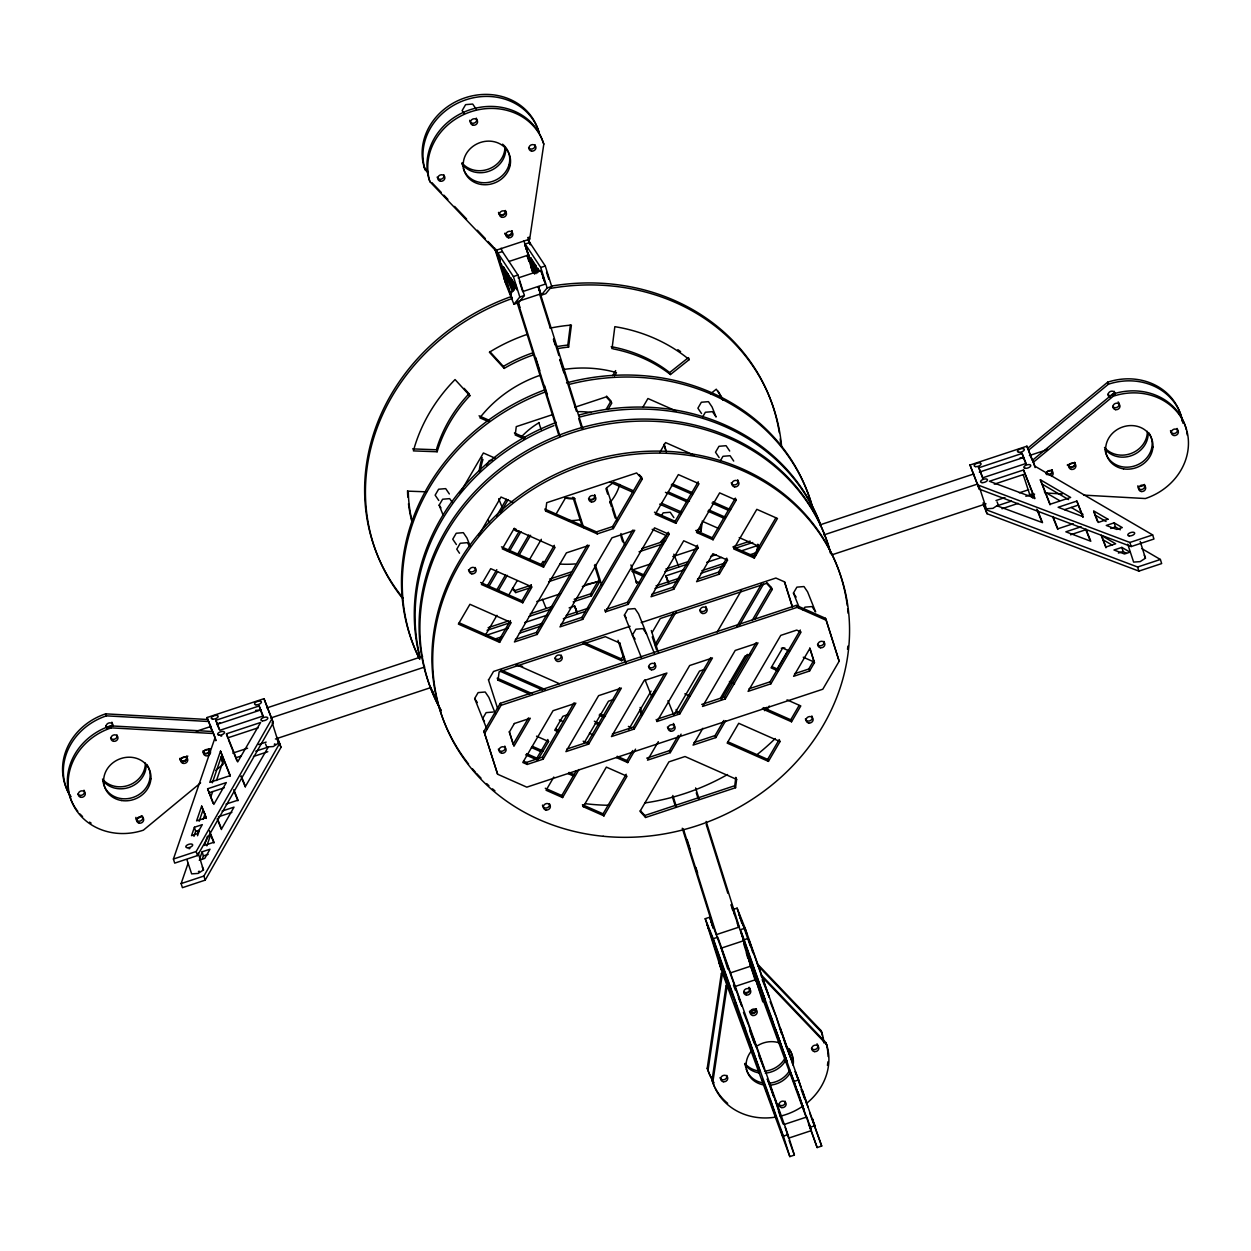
<?xml version="1.0" encoding="UTF-8"?>
<svg xmlns="http://www.w3.org/2000/svg" width="1251" height="1251" viewBox="0 0 1251 1251"><rect width="100%" height="100%" fill="white"/><g stroke="black" fill="none" stroke-linecap="round" stroke-linejoin="round"><path stroke-width="1.5" d="M529.814 694.258L498.054 680.184L499.118 671.85L605.343 636.665L619.949 643.123M545.655 511.049L546.718 502.714L636.634 472.956L642.248 479.086L613.365 528.579L597.259 533.896L545.655 511.049L544.842 509.048L596.461 531.894L612.552 526.577L641.45 477.084L639.198 474.629M558.071 348.544A143.974 128.618 -21.8 0 1 567.328 347.215L568.611 347.09L567.813 345.088L570.378 324.885M568.611 347.09L571.41 325.057L566.25 325.573A167.962 150.057 -21.8 0 0 550.065 328.153M612.02 348.685L614.835 326.667L619.824 327.543A167.962 150.057 -21.8 0 1 685.454 356.613L689.223 359.6L670.442 374.549L669.52 373.814A143.974 128.618 -21.8 0 0 613.256 348.904L611.223 346.683L612.458 346.902A143.974 128.618 -21.8 0 1 668.706 371.813L670.442 374.549M697.386 532.488L701.029 531.268L700.873 524.263M701.029 531.268L702.108 522.934M757.825 544.185L756.761 552.52L749.443 554.944M758.2 549.517L758.638 546.187L739.2 537.586M735.557 787.723L734.759 785.722L735.823 777.387L736.62 779.389L735.557 787.723L645.625 817.482L640.012 811.352L668.91 761.859L685.016 756.527L736.62 779.389M529.673 239.144L543.81 144.1L543.012 142.098A59.985 53.59 -21.8 0 0 470.016 109.775A59.985 53.59 -21.8 0 0 429.171 179.769L429.969 181.77L495.521 250.45L529.673 239.144L528.876 237.143M708.019 1070.277L707.222 1068.276L721.358 973.231L722.155 975.233L708.019 1070.277A59.985 53.59 -21.8 0 0 712.241 1079.894M714.602 1086.806A59.985 53.59 -21.8 0 1 712.022 1080.285L726.159 985.241L726.956 987.242L712.82 1082.287A59.985 53.59 -21.8 0 0 776.324 1116.987M437.146 451.767L437.49 450.61A143.974 128.618 -21.8 0 1 468.969 396.661L469.86 395.754L455.051 379.553L451.502 383.275A167.962 150.057 -21.8 0 0 414.753 446.216L413.409 450.892L437.146 451.767L436.693 448.609A143.974 128.618 -21.8 0 1 468.171 394.659L469.047 393.752L464.121 388.342M173.42 859.03L215.078 737.558L207.072 717.527L263.992 698.683L273.281 722.797L197.47 855.59L174.702 863.127L173.42 859.03L196.188 851.493L271.999 718.715M194.405 827.255L191.528 835.652L197.032 833.838L202.287 824.644L194.405 827.255L195.688 831.352L193.968 836.387M201.661 806.129L196.595 820.859L206.274 817.669L201.661 806.129L206.243 818.451M220.504 751.132L209.793 782.375L230.293 775.589L220.504 751.132L230.184 776.183M199.144 821.266L202.943 810.21M212.342 782.798L221.787 755.229M277.706 738.262L280.99 747.363L205.18 880.141L182.411 887.678L181.129 883.581L188.072 863.346M197.549 835.731L199.441 830.211M203.225 819.17L205.117 813.65M210.794 797.075L212.686 791.555M216.47 780.515L222.787 762.109L220.786 757.105L223.194 764.22L215.657 770.444M199.816 858.53L202.115 851.806L209.996 849.21L204.757 858.389L199.237 860.219M207.478 836.2L204.304 845.426L213.984 842.22L209.37 830.68M202.255 859.265L203.397 855.903L202.115 851.806M206.868 845.832L210.653 834.777L213.952 843.018M181.129 883.581L203.897 876.044L279.708 743.266M603.905 815.84L583.263 806.707L606.36 767.113L627.017 776.245L603.905 815.84L603.091 813.838L626.204 774.244M443.151 515.177L439.148 505.169L442.619 499.227L449.703 498.633L452.44 502.636M460.04 493.003L483.386 452.987L495.427 458.319M486.702 465.044L489.297 460.587L492.847 460.29M478.633 535.381L501.01 497.022L513.051 502.355M496.631 515.944L506.358 499.274M500.353 512.941L508.141 499.602M487.061 586.328L496.803 569.658M507.499 551.316L519.181 531.3M488.844 586.656L497.601 571.66M509.266 551.644L520.948 531.644M612.724 375.613L615.648 370.593M614.507 375.941L616.462 372.595L614.053 371.938A119.971 107.179 -21.8 0 0 564.561 369.342M496.741 590.003L505.498 574.991M517.163 554.991L528.845 534.99M498.508 590.331L507.265 575.335M518.946 555.319L530.627 535.319M606.203 409.249L611.02 401.008L606.532 396.098M607.955 409.609L611.817 403.01L606.203 396.88L575.007 407.2M485.388 635.148L496.96 615.32M508.531 595.507L517.21 580.636M529.752 559.15L541.339 539.306M555.819 514.489L565.468 497.961L574.459 498.289M541.026 564.795L542.981 561.449L544.638 561.855M499.649 642.373L458.366 624.093L469.923 604.296L511.206 622.576L499.649 642.373L498.852 640.371L510.408 620.574M522.762 602.779L481.463 584.498L490.72 568.658L532.003 586.938L522.762 602.779L521.964 600.777L531.206 584.936M543.56 567.141L502.276 548.861L513.833 529.048L555.116 547.328L543.56 567.141L542.762 565.139L554.318 545.327M643.123 406.763L647.94 398.522L676.244 411.047M486.889 729.161L474.645 698.543L478.117 692.601L485.216 692.006L488.844 697.354L495.521 714.04M488.625 679.856L493.535 671.459L630.097 626.282M515.381 639.386L536.398 632.427L587.407 545.014M537.195 634.429L589.19 545.342L566.422 552.864L514.427 641.966L537.195 634.429L536.398 632.427M483.949 731.303L500.291 703.312L796.293 605.375L825.504 618.307L826.301 620.308L839.155 661.232L822.814 689.223L526.812 787.16L497.617 774.228L483.949 731.303L497.617 774.228M484.747 733.305L501.088 705.314L797.09 607.376L826.301 620.308M659.777 452.471L665.548 442.573L693.867 455.098M574.193 599.245L590.675 593.803L598.854 579.807L599.651 581.809L591.488 595.804L573.161 601.856M560.917 624.312L581.934 617.353L632.943 529.971M582.731 619.354L634.726 530.283L611.958 537.821L559.963 626.892L582.731 619.354L581.934 617.353M702.765 416.708L705.361 412.251L712.46 411.657L716.088 417.005L712.085 406.997L708.457 401.649L701.358 402.243L697.902 408.186L701.53 413.534M528.532 717.886L513.145 744.236L509.204 731.71M605.5 611.833L654.523 527.844L669.113 534.302L628.268 604.296L605.5 611.833L604.702 609.831M661.404 515.819L663.139 512.847L670.223 512.253L673.867 517.601M606.454 609.253L627.47 602.294L668.315 532.3L669.113 534.302M536.21 759.31L547.766 739.513L548.563 741.515L537.961 759.67M675.9 523.325L655.258 514.192L678.37 474.598L699.012 483.73L675.9 523.325L675.102 521.323L698.214 481.729M641.591 658.104L624.39 615.117L627.861 609.174L634.961 608.58L638.589 613.928L654.367 653.382M523.497 761.14L526.405 762.438L542.355 757.168L574.068 702.827M543.153 759.169L575.835 703.171L553.051 710.709L522.824 762.5L527.218 764.439L543.153 759.169L542.355 757.168M720.388 460.759L722.984 456.302L730.084 455.708L733.712 461.056M553.802 777.059L546.093 790.257L562.606 797.559L578.978 769.521M651.99 594.178L673.007 587.219L697.526 545.233M583.951 743.203L608.455 701.217L613.709 699.465M673.82 589.221L698.324 547.234L683.718 540.776L651.036 596.758L673.82 589.221L673.007 587.219M566.875 749.052L587.892 742.093L619.605 687.753M652.099 632.537L660.278 618.526L766.566 583.357L772.18 589.487L754.806 619.245M588.689 744.095L621.372 688.113L598.604 695.65L565.921 751.632L588.689 744.095L587.892 742.093M562.606 797.559L561.808 795.558L576.258 770.819M713.054 539.775L712.257 537.774L735.369 498.179L736.167 500.181L713.054 539.775L696.541 532.473L719.653 492.878L736.167 500.181M655.039 644.703L673.491 613.084M655.852 646.704L676.228 611.77M697.526 579.119L718.559 572.16L726.722 558.165L727.519 560.167L719.356 574.162L696.588 581.699L712.914 553.693L727.519 560.167M628.69 729.458L651.067 691.115M612.411 733.993L633.428 727.034L664.187 674.336M655.164 690.583L651.693 696.526L645.016 679.84M634.226 729.036L666.908 673.038L644.14 680.575L611.458 736.573L634.226 729.036L633.428 727.034M635.571 749.146L627.736 762.594L626.923 760.592L632.818 750.506M656.994 721.499L689.676 665.516L712.445 657.979L679.762 713.961L656.994 721.499L656.196 719.497M754.353 558.071L733.712 548.923L756.824 509.329L777.465 518.461L754.353 558.071L753.555 556.054L775.698 518.117M717.151 632.021L741.483 590.331M658.323 741.671L647.533 760.155L670.301 752.633L681.091 734.134M674.023 714.774L699.528 671.083L704.782 669.348M657.948 718.918L678.965 711.96L710.693 657.619M736.651 626.735L761.734 583.732M739.372 625.422L763.501 584.076M646.736 758.153L669.504 750.631L678.339 735.494M752.07 620.559L771.367 587.485L766.879 582.575M702.89 728.285L693.07 745.096L715.838 737.574L725.658 720.764M720.545 698.027L745.08 656.009L750.334 654.273M721.155 699.403L747.426 654.382M701.733 704.438L724.501 696.901L756.23 642.561M725.314 698.902L757.981 642.905L735.213 650.442L702.546 706.44L725.314 698.902L724.501 696.901M799.436 608.095L793.431 593.083L796.887 587.141L803.986 586.547L807.614 591.895L815.621 611.911L811.993 606.563L804.893 607.157L803.173 610.128M694.024 742.515L715.04 735.572L723.876 720.435M776.292 670.333L787.974 650.317M749.036 688.785L770.069 681.826L800.296 630.035M770.866 683.828L801.093 632.036L796.715 630.097L780.765 635.383L748.082 691.365L770.866 683.828L770.069 681.826M764.549 710.677L766.503 707.347M767.301 709.348L769.256 706.017M794.588 673.71L808.756 669.019L813.666 660.622L809.725 648.096M809.553 671.021L814.464 662.623L809.96 648.299L793.619 676.306L809.553 671.021L808.756 669.019M768.442 761.374L767.645 759.373L779.201 739.576L779.999 741.577L768.442 761.374L727.159 743.094L738.715 723.297L779.999 741.577M787.035 699.856L800.796 705.939L791.555 721.78L790.757 719.778L799.076 705.533M494.442 247.667L505.92 284.212L513.926 304.228L519.822 297.003L524.388 295.502L517.961 275.032L502.417 251.56L497.867 253.062L496.522 249.731M524.388 295.502L518.477 302.726L513.926 304.228M538.587 288.512L541.245 295.189L547.156 287.965L551.707 286.463L545.28 265.994L529.736 242.522L527.734 237.518M551.707 286.463L545.796 293.672L541.245 295.189M141.566 815.683L138.564 818.17A59.985 53.59 -21.8 0 1 136.687 818.748M200.598 782.891L143.365 830.179A59.985 53.59 -21.8 0 1 70.369 797.857A59.985 53.59 -21.8 0 1 111.23 727.863L110.432 725.861L212.748 731.522M1182.242 421.352A59.985 53.59 -21.8 0 0 1107.635 382.196L1027.806 448.155L1030.308 455.583M1028.603 450.157L1108.433 384.198A59.985 53.59 -21.8 0 1 1183.039 423.354M1186.355 429.922A59.985 53.59 -21.8 0 0 1112.436 394.221L1032.607 460.165L1035.109 467.593M1033.42 462.166L1113.234 396.223A59.985 53.59 -21.8 0 1 1186.229 428.53A59.985 53.59 -21.8 0 1 1145.369 498.539L1083.601 495.115M583.795 642.295L620.903 658.698L623.733 656.431M582.841 643.514L621.7 660.7L624.546 658.433M669.645 372.548L688.425 357.598L689.223 359.6M710.521 393.799L716.291 389.202L718.872 393.142A167.962 150.057 -21.8 0 1 723.015 400.226M606.735 487.781L613.834 482.12L633.256 490.705M219.191 729.38L217.189 724.376L219.848 722.64M272.171 722.609L278.598 743.063L273.281 746.534L266.76 746.988L265.556 743.985M198.221 853.213L203.475 869.945L198.158 873.417L191.653 873.87L186.946 859.703M1140.193 541.433L1145.447 558.181L1140.146 561.636L1133.625 562.09L1127.745 544.216M489.798 351.562L503.371 366.402L504.481 365.745A143.974 128.618 -21.8 0 1 533.02 352.766M527.14 334.392A167.962 150.057 -21.8 0 0 493.864 349.529L489.376 352.219L504.184 368.404L505.295 367.747A143.974 128.618 -21.8 0 1 533.817 354.768M539.025 422.729L537.555 423.604A71.979 64.317 -21.8 0 0 521.417 436.865M529.736 242.522L525.185 244.023L540.729 267.495L547.156 287.965M509.313 261.35L528.579 254.985L523.841 240.692M497.867 253.062L513.395 276.549L517.961 275.032M540.729 267.495L545.28 265.994M518.149 277.957L540.917 270.419L545.452 284.055L522.683 291.592L519.337 280.959M518.023 301.397L540.792 293.86L538.587 286.635M552.989 414.488L516.272 426.638L515.209 434.973L524.122 438.913M512.707 588.111L514.943 590.566L531.378 585.14M549.627 579.104L571.535 571.848M641.888 548.579L665.595 540.729M696.588 530.471L700.232 529.267M512.378 588.893L515.756 592.567L530.346 587.735M548.595 581.699L570.503 574.459M639.042 551.785L662.749 543.95M536.726 601.606L560.448 593.756M582.356 586.516L596.946 581.684M632.646 569.877L650.88 563.841M672.757 556.601L698.293 548.157M970.01 465.028L1026.93 446.185L1034.937 466.201L1152.656 534.928L1153.954 539.009L1131.185 546.546L979.298 489.141L970.01 465.028L979.298 489.141M665.845 569.033L687.831 561.746M733.633 546.578L750.131 541.12M664.813 571.644L686.799 564.357M710.615 556.476L716.119 554.646M734.431 548.579L752.758 542.512M215.891 720.279L259.16 705.955L263.163 715.963L219.91 730.287L215.891 720.279L217.189 724.376M978.845 467.765L1022.098 453.441L1026.101 463.449L982.848 477.773L978.845 467.765L982.786 478.539M196.376 731.256L211.2 726.346M216.767 724.501L261.271 709.77M266.838 707.925L422.619 656.368M485.669 635.492L507.922 628.127M524.607 622.607L546.875 615.242M569.127 607.877L574.678 606.031L577.352 612.709M668.175 582.919L665.907 575.867L684.453 569.721M706.706 562.356L721.546 557.446M740.092 551.316L758.638 545.17M819.843 524.92L973.763 473.973M979.314 472.127L1023.834 457.397M1029.385 455.552L1047.931 449.406M655.977 585.906L679.809 578.009M701.795 570.737L725.611 562.841M654.945 588.517L676.947 581.23M700.763 573.333L724.579 565.452M752.07 556.351L755.729 555.131M270.841 717.949L424.761 666.986M823.846 534.928L977.766 483.981M226.462 733.79L260.615 722.484L237.706 761.906L226.462 733.79L227.745 737.871L258.3 727.769M1023.553 469.969L989.4 481.275L1034.796 498.101L1023.553 469.969L1034.686 498.68M994.279 484.184L1024.835 474.066M180.425 758.559L187.838 756.104M202.678 751.194L210.09 748.739M1046.821 471.815L1052.388 469.969M1067.228 465.059L1074.64 462.604M232.764 753.133L247.604 748.223M258.722 744.548L266.15 742.093M275.423 739.013L431.188 687.456M832.118 554.772L986.038 503.825M995.968 500.541L1004.975 497.554M1019.393 492.785L1028.697 489.704M641.169 622.623L775.886 578.04L784.643 581.918L792.524 607.001M235.97 757.746L241.365 755.964M255.736 751.194L268.324 747.035L245.415 786.472L241.208 775.917M1011.496 501.072L997.11 505.826L1042.521 522.652L1037.595 510.345M1025.867 496.303L1031.262 494.52L1032.669 498.039M253.437 756.48L267.808 751.726M1001.988 508.735L1018.173 503.371M207.603 788.771L226.306 782.579L213.843 804.377L207.603 788.771L213.061 803.267M1076.845 501.072L1058.143 507.265L1083.085 516.694L1076.845 501.072L1082.975 517.32M208.886 792.868L224.179 787.802M1064.523 509.673L1078.127 505.169M226.04 804.112L238.003 800.155L233.812 789.662M1073.233 523.716L1057.861 528.798L1052.967 516.569M222.115 811.07L234.015 807.13L221.568 828.944L217.393 818.529M1081.145 526.749L1065.852 531.816L1090.794 541.245L1085.946 529.095M218.299 816.856L231.904 812.352M1070.543 534.787L1085.837 529.72L1089.996 540.135M1114.141 522.84L1106.259 525.451L1116.768 529.423L1122.288 527.594L1114.141 522.84L1115.423 526.937L1120.317 529.798M195.688 831.352L198.846 830.304M1110.7 528.501L1115.423 526.937M568.173 714.54L562.919 716.276L554.74 730.271L557.993 731.71M978.016 485.044L1129.888 542.465L1152.656 534.928M1121.85 547.406L1113.984 550.002L1124.477 553.974L1129.997 552.16L1121.85 547.406L1123.132 551.503L1126.4 553.395M203.397 855.903L208.135 854.339M1118.41 553.067L1123.132 551.503M983.051 502.918L985.725 509.595L1137.612 567.016L1160.381 559.478L1161.663 563.575L1138.895 571.113L987.008 513.692L983.677 505.341M640.34 810.585L644.828 815.48L734.759 785.722M705.22 918.687L713.226 938.719L717.793 937.202L787.958 1134.626L794.385 1155.08L789.834 1156.596L721.295 969.853L705.22 918.687L709.786 917.186L721.186 948.164L743.954 940.627L733.884 912.995M732.554 909.649L737.105 908.148L745.111 928.164L821.704 1146.041L817.153 1147.558L808.506 1123.726M716.651 934.528L739.419 926.991M745.111 928.164L740.561 929.665L817.153 1147.558M743.766 939.908L764.658 998.72L753.415 970.604L743.766 939.908L748.317 938.391M730.6 972.825L751.616 965.866L752.821 968.868L756.167 979.502L735.15 986.46M749.458 1011.387L756.464 1009.057M750.584 1011.574L755.698 1009.885M794.072 1081.427L796.809 1090.106L789.459 1069.886L794.072 1081.427L798.623 1079.91L800.812 1086.869M784.049 1124.508L806.817 1116.971L811.367 1130.607L788.599 1138.144L785.253 1127.511M713.226 938.719L783.407 1136.127L787.958 1134.626M810.726 1127.088L815.277 1125.587M488.093 627.705L508.25 621.043M530.236 613.788L552.207 606.516M487.061 630.316L509.048 623.045M529.204 616.383L551.175 609.128M494.739 639.12L502.058 636.696M520.385 630.645L542.355 623.373M566.171 615.508L588.158 608.236M497.366 640.512L501.025 639.308M519.353 633.241L541.323 625.985M563.31 618.713L585.296 611.442M567.813 345.088L566.531 345.213A143.974 128.618 -21.8 0 0 557.274 346.543M781.312 648.253L784.862 647.955M493.222 712.038L486.123 712.632L482.651 718.574L484.465 721.233M1020.128 457.772L1023.381 457.538L1026.055 464.215M1034.593 494.129L1029.698 494.473L1023.24 474.723M255.564 710.396L260.443 710.052L263.117 716.729M569.784 520.666L569.846 520.666A47.913 42.8 -21.8 0 1 568.314 520.619M412.611 448.89L436.349 449.766M426.544 491.831L408.279 491.158L408.436 495.896A167.962 150.057 -21.8 0 0 411.876 520.322M1044.992 492.972L1062.365 493.942M68.993 793.462A59.985 53.59 -21.8 0 1 105.631 713.852L207.947 719.513M105.631 713.852L106.429 715.853L208.745 721.514L211.012 728.739M111.23 727.863L213.546 733.524L215.813 740.748M672.225 483.824L691.694 492.441M712.929 501.839L730.615 509.673M671.255 485.044L692.491 494.442M711.96 503.058L727.879 510.111M668.19 491.909L689.41 501.307M708.879 509.939L724.814 516.991M665.438 492.347L686.674 501.745M707.91 511.159L723.844 518.195M479.055 415.817L489.516 420.445M514.411 432.971L525.092 437.709M488.578 421.665L479.868 417.818L481.432 415.832A119.971 107.179 -21.8 0 1 540.495 375.159M661.498 503.199L680.904 511.784M702.092 521.167L717.996 528.203M610.269 482.245L633.225 492.409M659.715 504.153L680.904 513.535M654.461 512.191L675.102 521.323M695.744 530.471L712.257 537.774M732.898 546.922L753.555 556.054M652.193 529.345L666.126 535.522M631.083 569.252L644.062 574.991M631.88 571.254L643.233 576.273M639.136 582.7L635.883 581.262L636.696 583.263L630.926 564.905M789.506 651.114L782.626 648.065L771.069 667.862L777.95 670.911M803.267 657.213L813.588 661.779M501.463 546.859L542.762 565.139M771.976 666.627L778.857 669.676M729.411 681.498L734.572 683.781M480.665 582.497L521.964 600.777M763.219 707.597L790.757 719.778M762.312 708.832L791.555 721.78M684.829 693.852L690.177 696.213M459.273 622.842L498.852 640.371M728.066 741.859L767.645 759.373M516.944 664.922L559.416 683.718M501.276 670.083L545.389 689.629M600.12 713.868L605.421 716.213M628.377 726.393L631.911 727.957M500.306 671.302L542.653 690.067M599.151 715.087L604.452 717.433M532.551 693.82L497.257 678.183L498.054 680.184M594.319 721.186L599.62 723.531M595.132 723.187L598.65 724.751M559.338 719.935L562.872 721.499M589.424 733.258L592.958 734.822M555.569 728.989L558.806 730.428M583.154 741.202L588.017 743.36M617.196 756.276L626.923 760.592M616.368 757.559L627.736 762.594M536.523 736.182L548.563 741.515M532.394 746.3L543.012 751.007M531.425 747.519L540.276 751.444M526.577 753.618L537.195 758.309M569.049 772.414L574.35 774.76M525.608 754.838L537.993 760.311M568.079 773.634L573.38 775.98M545.295 788.255L561.808 795.558M603.091 813.838L582.45 804.706L583.263 806.707M1040.363 479.79L1070.637 497.46L1050.152 504.247L1040.363 479.79L1050.042 504.841M1041.661 483.871L1068.557 499.587M1094.078 512.253L1094.938 514.99L1106.056 521.464M1044.335 491.737L1059.472 500.572M1071.231 507.453L1083.006 514.317M1141.882 548.673L1160.381 559.478M1101.365 535.444L1115.657 543.794L1105.978 546.984L1101.365 535.444L1105.947 547.782M1102.647 539.541L1112.186 545.092M427.842 172.575L425.168 169.761A59.985 53.59 -21.8 0 1 466.013 99.767A59.985 53.59 -21.8 0 1 539.009 132.09L538.211 130.073A59.985 53.59 -21.8 0 0 465.216 97.766A59.985 53.59 -21.8 0 0 424.355 167.759L428.374 171.966M431.845 182.583L441.212 192.388M443.886 195.187L447.889 199.394M454.582 206.399L466.623 219.019M477.335 230.231L485.357 238.628M488.031 241.427L493.379 247.041M756.839 963.333L821.063 1030.589L821.86 1032.591A59.985 53.59 -21.8 0 1 823.909 1042.943M757.653 965.334L821.86 1032.591M761.656 975.342L825.863 1042.599L826.661 1044.601A59.985 53.59 -21.8 0 1 806.379 1103.507M761.108 975.936L826.661 1044.601M529.72 243.241L530.33 244.743M738.7 912.87L740.827 919.125M729.708 451.032L726.08 445.7L718.981 446.294L715.509 452.221L719.137 457.569M476.334 109.4L472.69 104.052L465.607 104.646L462.135 110.588L463.949 113.262M793.431 593.083L796.152 597.087M646.595 633.944L642.967 628.612L635.868 629.206L632.396 635.148L635.117 639.152M624.39 615.117L626.204 617.791M449.344 493.957L445.7 488.625L438.616 489.219L435.145 495.161L438.773 500.494M470.048 546.687L467.327 542.668L460.227 543.278L456.771 549.205L459.492 553.223M439.148 505.169L440.962 507.843M456.396 544.545L452.753 539.197L456.224 533.254L463.323 532.66L466.951 538.008L470.298 546.359M474.645 698.543L477.366 702.562M539.541 271.092L537.649 268.23L538.962 271.53M667.377 727.097L669.066 728.926L671.756 729.036A3.597 3.221 -21.8 0 0 674.211 724.829M527.281 251.232L525.217 244.805L525.701 246.666M1107.635 382.196L1108.433 384.198M1112.436 394.221L1113.234 396.223M1144.258 555.178L1145.447 558.181M1094.938 514.99L1097.58 521.573M1030.214 455.27L1032.216 460.29M1052.857 517.163L1057.752 529.392M1036.766 509.173L1041.692 521.479M997.078 501.87L998.267 504.872L992.95 508.344L986.445 508.797L979.392 487.186M839.155 661.232L825.504 618.307M796.293 605.375L797.09 607.376M813.666 660.622L814.464 662.623M771.367 587.485L772.18 589.487M718.559 572.16L719.356 574.162M673.82 554.177L678.824 566.687M641.45 477.084L642.248 479.086M665.907 575.867L668.581 582.544M666.439 577.383L668.597 582.794M528.329 240.317L529.658 243.648M538.211 271.827L535.428 264.884L537.539 271.608M536.21 271.576L530.612 257.612L534.615 263.648L537.508 272.859M527.375 251.983L536.132 273.594M540.792 293.86L538.462 287.449M715.04 735.572L715.838 737.574M612.552 526.577L613.365 528.579M501.072 248.23L502.464 251.889M495.787 249.199L510.001 293.078L495.521 249.747M678.965 711.96L679.762 713.961M668.003 700.638L673.663 714.774M627.47 602.294L628.268 604.296M596.461 531.894L597.259 533.896M762.187 979.642L769.209 997.219L748.974 940.236M770.1 1001.644L775.698 1015.609M669.504 750.631L670.301 752.633M742.75 937.625L743.954 940.627M786.05 1046.289L791.602 1060.176L780.092 1027.759L785.362 1044.554M795.323 1071.669L798.623 1079.91M748.692 959.673L754.963 976.499M749.943 964.146L806.52 1118.238M810.163 1127.604L811.367 1130.607M424.355 167.759L425.168 169.761M620.903 658.698L621.7 660.7M503.371 366.402L504.184 368.404M590.675 593.803L591.488 595.804M733.461 985.163L735.557 990.448M738.371 997.469L741.89 1006.257L720.998 947.445L727.801 969.103M743.485 1012.434L748.364 1024.663M758.731 1055.328L764.283 1069.214L752.758 1036.798L755.932 1046.884M767.348 1079.066L770.647 1087.307M575.21 607.564L577.368 612.959M644.828 815.48L645.625 817.482M469.047 393.752L469.86 395.754M542.402 599.151L545.983 608.095M498.696 498.696L502.276 507.64M712.022 1080.285L712.82 1082.287M514.943 590.566L515.756 592.567M603.248 813.619L604.045 815.621M526.405 762.438L527.218 764.439M500.291 703.312L501.088 705.314M273.281 722.797L263.992 698.683M276.987 737.355L280.99 747.363M277.394 740.06L278.598 743.063M228.448 739.638L236.892 760.733M241.083 776.496L245.305 787.051M210.356 726.628L212.357 731.632M222.303 758.309L223.507 761.312M234.39 792.008L237.893 800.749M217.299 819.155L221.458 829.569M202.287 866.943L203.475 869.945M546.953 273.156L546.593 272.327L546.906 273.484M548.517 278.316L548.876 279.145L548.563 277.972M543.95 279.817L544.31 280.646L544.013 279.489M814.604 1125.353L813.901 1123.398M746.706 954.091L746.487 953.841M795.229 1071.747L800.749 1086.916M805.144 1099.019L808.13 1107.26M801.093 1089.246L804.409 1098.409M809.741 1113.062L821.704 1146.041M749.662 1030.527L754.212 1043.037M767.301 1079.097L773.415 1095.954M777.215 1106.416L780.812 1116.299L774.995 1099.348L776.668 1104.649M778.419 1111.123L783.079 1123.945M789.068 1140.427L794.385 1155.08M527.078 250.732L525.983 247.51M747.019 934.872L746.206 932.542M740.608 918.86L740.092 917.39M742.453 936.389L741.64 934.044M809.866 1126.369L809.053 1124.024M753.118 970.119L753.931 972.449M713.289 927.898L712.476 925.568M807.176 1103.961L802.313 1090.309L804.534 1097.377M547.203 273.828L548.329 277.237M813.385 1121.177L812.556 1118.941L813.322 1121.631M745.987 931.197L745.143 928.946L745.909 931.651M754.15 973.794L755.025 976.093L754.494 974.185M712.257 924.223L711.366 921.924L711.913 923.832M547.985 276.846L547.406 275.079M542.918 276.127L543.778 278.738M543.434 278.347L542.574 275.736M538.477 287.277L539.65 290.451L538.555 286.807M747.457 956.906L747.738 957.781M542.543 275.939L544.248 281.053M525.107 245.165L526.812 250.278M531.05 267.214L532.754 272.327M746.425 952.855L748.129 957.969M711.444 921.518L713.711 928.336M711.303 922.331L713.007 927.444M813.682 1122.053L814.651 1125.118M746.268 932.073L747.238 935.138M739.794 916.514L738.731 913.058M741.718 933.574L742.687 936.639M753.853 972.918L753.071 970.448M747.519 956.436L747.817 957.328M712.554 925.099L713.336 927.57M809.428 1124.446L810.101 1126.635M1129.888 542.465L1131.185 546.546M1137.612 567.016L1138.895 571.113M1026.93 446.185L1027.79 448.906M1022.098 453.441L1023.381 457.538M1031.262 494.52L1032.122 497.257M985.725 509.595L987.008 513.692M784.408 581.715L792.274 606.782M776.386 1017.36L781.594 1033.936M748.896 940.205L752.867 952.84M606.5 487.609L617.103 520.838M620.903 533.52L624.593 544.701M651.302 630.535L658.464 652.725M676.15 709.473L677.526 713.305M750.272 945.959L741.03 919.282L742.781 924.849M605.953 488.625L607.689 494.129M612.302 508.813L615.179 518.008M620.934 536.366L622.67 541.871M609.769 501.307L611.489 506.811M652.271 636.868L656.54 649.894M737.105 908.148L741.687 922.753M528.391 254.25L534.63 274.125M524.935 244.602L533.833 272.937M538.368 287.386L582.778 428.765M695.603 787.927L699.121 799.092M706.127 821.422L739.435 927.46M741.186 933.043L762.797 1001.863M527.359 255.048L532.738 272.171M539.619 294.126L550.143 327.606M553.646 338.771L558.9 355.503M560.073 359.225L576.43 411.313M578.775 418.757L581.699 428.061M696.275 792.806L698.027 798.388M706.205 824.425L727.832 893.261M731.335 904.426L734.259 913.73M737.183 923.035L738.34 926.741M743.61 943.489L755.291 980.69M527.093 255.642L528.86 261.224M553.395 339.349L555.147 344.932M559.822 359.819L563.904 372.845M731.084 905.005L732.836 910.587M771.304 1088.949L774.025 1097.643M513.395 276.549L519.822 297.003M749.068 1026.399L754.275 1042.974M783.407 1136.127L789.834 1156.596M518.195 301.788L519.947 307.355M535.725 357.583L539.807 370.609M544.482 385.496L547.406 394.8M687.112 839.53L690.036 848.835M695.884 867.443L697.636 873.026M517.945 302.367L560.01 436.302M672.835 795.464L676.353 806.629M683.359 828.96L716.667 934.997M672.35 796.621L675.259 805.925M682.28 828.24L713.242 926.85M516.851 301.663L558.931 435.598M709.786 917.186L713.226 928.148M574.24 498.133L583.685 527.687M595.226 564.436L601.575 584.639M619.714 642.951L626.063 663.171M640.121 707.425L642.42 714.774M572.895 497.147L582.34 526.702M594.46 565.28L599.651 581.809M618.025 640.293L624.937 662.342M639.699 709.942L641.654 715.619M538.79 422.51L541.261 429.844M574.678 606.031L576.946 613.084M488.39 679.653L497.632 708.504M259.16 705.955L260.443 710.052M215.078 737.558L215.938 740.279M207.072 717.527L207.916 720.263M196.188 851.493L197.47 855.59M203.897 876.044L205.18 880.141M530.033 244.414L529.752 243.429M751.616 965.866L752.336 968.415M541.261 271.702L541.98 274.235M710.24 918.515L710.943 921.049M407.529 490.736L407.623 493.895A167.962 150.057 -21.8 0 0 407.842 497.194M978.329 467.358A3.597 1.611 -17.4 0 1 979.22 467.108M1020.722 453.378A3.597 1.611 -17.4 0 1 1021.582 453.034M189.073 848.788A3.597 1.611 -17.4 0 1 189.933 848.444M199.19 871.149A3.597 1.611 -17.4 0 1 198.424 871.572M274.923 743.782A3.597 1.611 -17.4 0 1 274.297 744.267M220.927 736.229A3.597 1.611 -17.4 0 1 221.787 735.885M561.308 655.117A3.597 3.221 -21.8 0 1 554.85 658.12M705.845 606.391A3.597 3.221 -21.8 0 1 704.61 610.957A3.597 3.221 -21.8 0 1 699.747 610.175M516.084 529.22A3.597 3.221 -21.8 0 1 514.474 528.501M654.554 662.686A3.597 3.221 -21.8 0 1 653.319 667.252A3.597 3.221 -21.8 0 1 648.456 666.47M673.273 723.453A3.597 3.221 -21.8 0 1 673.851 724.079M823.956 641.403A3.597 3.221 -21.8 0 1 823.08 644.625L821.5 645.61A3.597 3.221 -21.8 0 1 817.497 644.421M504.81 746.112A3.597 3.221 -21.8 0 1 504.309 750.1L502.73 751.069A3.597 3.221 -21.8 0 1 498.351 749.13M737.668 479.774A3.597 3.221 -21.8 0 1 736.026 484.559A3.597 3.221 -21.8 0 1 731.21 482.792M475.286 567.501A3.597 3.221 -21.8 0 1 472.831 571.691A3.597 3.221 -21.8 0 1 468.453 569.752M549.455 803.642A3.597 3.221 -21.8 0 1 546.546 807.974A3.597 3.221 -21.8 0 1 542.496 805.081M811.836 715.932A3.597 3.221 -21.8 0 1 810.195 720.701A3.597 3.221 -21.8 0 1 805.378 718.95M1177.097 428.421A3.597 3.221 -21.8 0 1 1175.017 433.362A3.597 3.221 -21.8 0 1 1170.498 430.594M476.287 118.126A3.597 3.221 -21.8 0 1 474.192 123.083A3.597 3.221 -21.8 0 1 469.688 120.299M84.005 790.21A3.597 3.221 -21.8 0 1 82.769 794.76A3.597 3.221 -21.8 0 1 77.906 793.978M785.221 1101.24A3.597 3.221 -21.8 0 1 778.747 1104.258M509.642 165.773A3.597 3.221 -21.8 0 1 509.955 163.271M505.732 148.947A23.988 21.439 -21.8 0 1 488.515 171.387A23.988 21.439 -21.8 0 1 461.76 163.506M505.576 210.966A3.597 3.221 -21.8 0 1 502.667 215.281A3.597 3.221 -21.8 0 1 498.602 212.389M504.935 146.946A23.988 21.439 -21.8 0 1 488.688 169.041A23.988 21.439 -21.8 0 1 462.088 163.005M505.169 233.687A3.597 3.221 -21.8 0 0 509.986 235.454A3.597 3.221 -21.8 0 0 511.628 230.669A3.597 3.221 -21.8 0 1 509.97 235.407A3.597 3.221 -21.8 0 1 505.154 233.64M535.037 144.725A3.597 3.221 -21.8 0 1 528.579 147.743M443.964 174.874A3.597 3.221 -21.8 0 1 441.509 179.081A3.597 3.221 -21.8 0 1 437.131 177.142M502.589 144.178A23.988 21.439 -21.8 0 1 498.195 178.752A23.988 21.439 -21.8 0 1 463.323 168.478M462.839 166.664A23.988 21.439 -21.8 0 1 462.432 162.911M429.969 181.77A59.985 53.59 -21.8 0 1 470.814 111.777A59.985 53.59 -21.8 0 1 543.81 144.1M1144.258 485.185A59.985 53.59 -21.8 0 1 1140.568 486.514M1152.03 448.515A3.597 3.221 -21.8 0 1 1152.922 446.982M1109.918 397.411A3.597 3.221 -21.8 0 1 1108.417 393.33A3.597 3.221 -21.8 0 1 1112.827 391.266A3.597 3.221 -21.8 0 1 1115.094 394.988M1148.168 433.378A23.988 21.439 -21.8 0 1 1131.92 455.473A23.988 21.439 -21.8 0 1 1105.305 449.437M1186.73 431.642A59.985 53.59 -21.8 0 1 1187.293 435.113M1074.64 462.323A3.597 3.221 -21.8 0 1 1072.545 467.28A3.597 3.221 -21.8 0 1 1068.041 464.512M1114.266 391.297A3.597 3.221 -21.8 0 1 1113.39 394.534M1112.671 395.113A3.597 3.221 -21.8 0 1 1107.807 394.315M1147.355 431.376A23.988 21.439 -21.8 0 1 1131.107 453.472A23.988 21.439 -21.8 0 1 1104.508 447.436M1046.18 473.191A3.597 3.221 -21.8 0 1 1051.747 470.986A3.597 3.221 -21.8 0 1 1051.434 476.428M1144.415 484.418A3.597 3.221 -21.8 0 1 1141.866 489.485A3.597 3.221 -21.8 0 1 1137.925 485.748M1118.128 401.931A3.597 3.221 -21.8 0 1 1117.847 406.856A3.597 3.221 -21.8 0 1 1112.608 406.34M1148.84 432.799A23.988 21.439 -21.8 0 1 1135.924 465.497A23.988 21.439 -21.8 0 1 1104.961 449.234M1051.919 469.844A3.597 3.221 -21.8 0 1 1048.917 474.989M1047.134 474.708A3.597 3.221 -21.8 0 1 1046.399 474.238M714.118 1082.881A59.985 53.59 -21.8 0 1 713.148 1081.396M785.581 1060.582A23.988 21.439 -21.8 0 1 765.252 1073.155M759.122 1072.92A23.988 21.439 -21.8 0 1 744.611 1064.007M825.863 1042.599A59.985 53.59 -21.8 0 1 828.084 1056.485M827.881 1061.833A59.985 53.59 -21.8 0 1 827.427 1065.399M727.675 1103.351A59.985 53.59 -21.8 0 1 715.4 1088.37M756.292 1009.15A3.597 3.221 -21.8 0 1 749.834 1012.168M821.063 1030.589A59.985 53.59 -21.8 0 1 822.36 1035.703M822.673 1037.439A59.985 53.59 -21.8 0 1 823.111 1040.941M712.351 1079.394A59.985 53.59 -21.8 0 1 707.222 1068.276M784.784 1058.581A23.988 21.439 -21.8 0 1 764.455 1071.153M758.325 1070.919A23.988 21.439 -21.8 0 1 744.939 1063.506M726.815 1075.391A3.597 3.221 -21.8 0 1 724.376 1079.597A3.597 3.221 -21.8 0 1 719.997 1077.658M817.904 1045.242A3.597 3.221 -21.8 0 1 811.43 1048.26M816.966 1043.866A3.597 3.221 -21.8 0 1 817.528 1044.491M789.272 1048.87A23.988 21.439 -21.8 0 1 792.29 1063.272M789.584 1070.59A23.988 21.439 -21.8 0 1 769.256 1083.163M763.126 1082.944A23.988 21.439 -21.8 0 1 746.175 1068.979M745.705 1067.181A23.988 21.439 -21.8 0 1 745.283 1063.428M748.942 987.367A3.597 3.221 -21.8 0 1 749.005 991.965A3.597 3.221 -21.8 0 1 743.985 992.387M803.251 1105.837A59.985 53.59 -21.8 0 1 780.155 1116.205M786.254 1046.696A23.988 21.439 -21.8 0 1 793.103 1065.273M790.397 1072.592A23.988 21.439 -21.8 0 1 770.069 1085.164M763.923 1084.945A23.988 21.439 -21.8 0 1 751.757 1050.621M757.653 1045.633A23.988 21.439 -21.8 0 1 779.936 1043.099M70.713 796.981A59.985 53.59 -21.8 0 1 106.429 715.853M149.917 781.015A3.597 3.221 -21.8 0 1 150.918 778.622M107.164 728.598A3.597 3.221 -21.8 0 1 108.243 723.187A3.597 3.221 -21.8 0 1 113.184 725.783M146.148 765.018A23.988 21.439 -21.8 0 1 129.901 787.129A23.988 21.439 -21.8 0 1 103.286 781.077M91.12 823.111A59.985 53.59 -21.8 0 1 89.587 822.126M82.55 816.543A59.985 53.59 -21.8 0 1 80.048 814.01M77.765 811.305A59.985 53.59 -21.8 0 1 110.432 725.861M70.869 796.449A59.985 53.59 -21.8 0 1 69.9 794.964M111.886 722.187A3.597 3.221 -21.8 0 1 111.386 726.174M109.807 727.144A3.597 3.221 -21.8 0 1 105.788 725.971M145.351 763.016A23.988 21.439 -21.8 0 1 129.103 785.128A23.988 21.439 -21.8 0 1 102.488 779.076M209.699 750.35A3.597 3.221 -21.8 0 1 203.115 752.539M209.214 748.77A3.597 3.221 -21.8 0 1 209.574 749.521M209.527 754.728A3.597 3.221 -21.8 0 1 203.663 754.04A3.597 3.221 -21.8 0 1 207.244 749.365A3.597 3.221 -21.8 0 1 210.09 754.009M117.062 734.962A3.597 3.221 -21.8 0 1 110.588 737.981M142.395 816.059A3.597 3.221 -21.8 0 1 139.862 821.141A3.597 3.221 -21.8 0 1 135.906 817.388M146.82 764.439A23.988 21.439 -21.8 0 1 133.904 797.137A23.988 21.439 -21.8 0 1 102.957 780.874M186.665 756.542A3.597 3.221 -21.8 0 1 184.21 760.733A3.597 3.221 -21.8 0 1 179.831 758.794M209.37 749.021A3.597 3.221 -21.8 0 1 203.475 752.664M1074.797 462.589A3.597 3.221 -21.8 0 1 1072.357 466.779A3.597 3.221 -21.8 0 1 1067.963 464.84M1052.091 470.095A3.597 3.221 -21.8 0 1 1046.196 473.738M594.6 494.849A3.597 3.221 -21.8 0 1 593.365 499.415A3.597 3.221 -21.8 0 1 588.502 498.633M594.772 495.115A3.597 3.221 -21.8 0 1 588.877 498.758M505.373 210.465A3.597 3.221 -21.8 0 1 502.918 214.656A3.597 3.221 -21.8 0 1 498.539 212.717M511.784 230.872A3.597 3.221 -21.8 0 1 509.329 235.079A3.597 3.221 -21.8 0 1 504.951 233.139M756.089 1008.65A3.597 3.221 -21.8 0 1 750.209 1012.309M749.318 987.492A3.597 3.221 -21.8 0 1 743.798 991.887M550.675 288.356A211.403 188.854 -21.8 0 1 781.656 447.107M522.605 666.376A211.403 188.854 -21.8 0 1 516.022 665.204M402.118 597.869A211.403 188.854 -21.8 0 1 510.705 299.036M664.046 444.246A95.983 85.74 -21.8 0 1 666.423 452.33M575.132 563.92A95.983 85.74 -21.8 0 1 559.697 564.045M489.548 522.59A95.983 85.74 -21.8 0 1 488.187 520.135M480.29 470.736A95.983 85.74 -21.8 0 1 482.949 459.43M598.478 581.621A119.971 107.179 -21.8 0 1 587.032 584.139M577.555 411.657A71.979 64.317 -21.8 0 1 591.316 412.58M574.96 498.696A23.988 21.439 -21.8 0 1 565.108 497.867M619.714 484.465A47.913 42.8 -21.8 0 1 609.847 502.699M580.714 519.556A47.913 42.8 -21.8 0 1 569.924 520.619M551.566 286.072A211.403 188.854 -21.8 0 1 779.326 432.752M780.202 438.913A211.403 188.854 -21.8 0 1 780.702 443.542M403.275 598.306A211.403 188.854 -21.8 0 1 509.908 297.034M664.14 444.903A95.983 85.74 -21.8 0 1 665.626 450.329M479.086 471.58A95.983 85.74 -21.8 0 1 482.151 457.428M411.876 521.511A167.962 150.057 -21.8 0 1 411.079 518.321M410.719 516.726A167.962 150.057 -21.8 0 1 408.483 503.762M677.823 349.67A167.962 150.057 -21.8 0 1 680.591 351.609M718.074 391.141A167.962 150.057 -21.8 0 1 719.778 393.94M720.607 395.363A167.962 150.057 -21.8 0 1 722.218 398.225M665.501 536.272A119.971 107.179 -21.8 0 1 660.465 542.043M468.593 764.033A211.403 188.854 -21.8 0 1 566.703 469.297A211.403 188.854 -21.8 0 1 847.271 605.531M847.646 608.611A211.403 188.854 -21.8 0 1 848.115 613.271M847.865 646.157A211.403 188.854 -21.8 0 1 847.521 649.3M494.927 790.867A211.403 188.854 -21.8 0 1 492.503 788.834M488.938 785.706A211.403 188.854 -21.8 0 1 486.623 783.579M480.994 778.106A211.403 188.854 -21.8 0 1 476.678 773.556M475.63 772.399A211.403 188.854 -21.8 0 1 472.534 768.865M568.986 384.464A211.403 188.854 -21.8 0 1 813.041 508.688M419.21 658.511A211.403 188.854 -21.8 0 1 545.921 391.735M518.712 531.065A3.597 3.221 -21.8 0 1 514.208 528.297M566.515 382.9A211.403 188.854 -21.8 0 1 812.243 506.686M419.789 659.277A211.403 188.854 -21.8 0 1 545.123 389.733M441.103 710.787A211.403 188.854 -21.8 0 1 557.086 438.288A211.403 188.854 -21.8 0 1 830.648 552.723M775.245 738.528A211.403 188.854 -21.8 0 1 757.387 754.337M727.519 774.541A211.403 188.854 -21.8 0 1 644.718 802.97M608.956 805.284A211.403 188.854 -21.8 0 1 585.359 803.689M441.056 710.146A211.403 188.854 -21.8 0 1 557.086 435.958A211.403 188.854 -21.8 0 1 830.648 553.724M434.816 696.056A211.403 188.854 -21.8 0 1 432.033 690.536M419.648 655.649A211.403 188.854 -21.8 0 1 553.896 425.621M580.136 416.943A211.403 188.854 -21.8 0 1 819.968 523.137M579.322 414.941A211.403 188.854 -21.8 0 1 820.828 525.467M433.299 692.679A211.403 188.854 -21.8 0 1 431.22 688.535M419.976 658.151A211.403 188.854 -21.8 0 1 556.32 422.369M514.349 723.516L509.454 731.913L513.942 746.237L530.283 718.246L514.349 723.516M512.331 291.436L510.721 294.001L501.072 263.304L512.331 291.436M514.349 289.544L513.379 290.732L508.109 273.922L514.349 289.544M515.662 287.949L513.035 281.366L515.662 287.949M1107.948 519.228L1098.269 522.433L1093.655 510.893L1107.948 519.228M497.898 253.859L500.119 260.615L497.898 253.859M514.771 282.929L516.991 289.7L514.771 282.929M503.7 276.721L505.92 283.477L503.7 276.721M510.111 292.734L512.331 299.489L510.111 292.734M706.862 923.488L709.082 930.244L706.862 923.488M713.273 939.501L715.494 946.256L713.273 939.501M719.075 962.363L721.295 969.118L719.075 962.363M725.486 978.376L727.707 985.147L725.486 978.376M780.687 1129.481L782.907 1136.252L780.687 1129.481M507.296 272.687L503.293 266.651L513.066 291.108L507.296 272.687M512.206 280.13L510.33 277.284L514.943 288.825L512.206 280.13M771.836 1018.877L762.062 994.42L777.622 1037.282L771.836 1018.877M787.051 1061.677L775.526 1029.26L787.051 1061.677M713.164 939.845L709.161 929.837L725.377 978.735L713.164 939.845M737.339 1007.774L726.08 979.642L716.448 948.946L737.339 1007.774M744.517 1027.915L734.728 1003.458L750.303 1046.336L744.517 1027.915M759.732 1070.715L748.207 1038.299L759.732 1070.715M766.754 1090.465L762.14 1078.925L769.474 1099.16L766.754 1090.465M804.174 1110.419L797.763 1091.81L804.174 1110.419M776.855 1119.457L770.444 1100.849L776.855 1119.457M219.113 735.15A3.597 1.611 -17.4 0 0 224.554 732.586A3.597 1.611 -17.4 0 0 219.644 732.132A3.597 1.611 -17.4 0 0 219.113 735.15M262.382 720.826A3.597 1.611 -17.4 0 0 267.823 718.262A3.597 1.611 -17.4 0 0 262.898 717.808A3.597 1.611 -17.4 0 0 262.382 720.826M212.701 719.137A3.597 1.611 -17.4 0 0 218.159 716.573A3.597 1.611 -17.4 0 0 213.233 716.119A3.597 1.611 -17.4 0 0 212.701 719.137M255.97 704.813A3.597 1.611 -17.4 0 0 261.412 702.249A3.597 1.611 -17.4 0 0 256.502 701.795A3.597 1.611 -17.4 0 0 255.97 704.813M187.259 847.709A3.597 1.611 -17.4 0 0 192.701 845.144A3.597 1.611 -17.4 0 0 187.791 844.691A3.597 1.611 -17.4 0 0 187.259 847.709M975.639 466.623A3.597 1.611 -17.4 0 0 981.097 464.058A3.597 1.611 -17.4 0 0 976.171 463.605A3.597 1.611 -17.4 0 0 975.639 466.623M1129.231 535.944A3.597 1.611 -17.4 0 0 1134.688 533.379A3.597 1.611 -17.4 0 0 1129.762 532.926A3.597 1.611 -17.4 0 0 1129.231 535.944M1025.32 468.327A3.597 1.611 -17.4 0 0 1030.761 465.763A3.597 1.611 -17.4 0 0 1025.836 465.294A3.597 1.611 -17.4 0 0 1025.32 468.327M982.051 482.636A3.597 1.611 -17.4 0 0 987.492 480.071A3.597 1.611 -17.4 0 0 982.582 479.618A3.597 1.611 -17.4 0 0 982.051 482.636M1018.908 452.299A3.597 1.611 -17.4 0 0 1024.35 449.735A3.597 1.611 -17.4 0 0 1019.44 449.281A3.597 1.611 -17.4 0 0 1018.908 452.299M508.516 237.784A3.597 3.221 -21.8 0 0 512.801 233.421A3.597 3.221 -21.8 0 0 506.843 232.467A3.597 3.221 -21.8 0 0 508.516 237.784M473.159 125.241A3.597 3.221 -21.8 0 0 477.444 120.878A3.597 3.221 -21.8 0 0 471.486 119.924A3.597 3.221 -21.8 0 0 473.159 125.241M502.089 217.314A3.597 3.221 -21.8 0 0 506.374 212.967A3.597 3.221 -21.8 0 0 500.416 211.998A3.597 3.221 -21.8 0 0 502.089 217.314M531.55 151.09A3.597 3.221 -21.8 0 0 535.835 146.727A3.597 3.221 -21.8 0 0 529.877 145.773A3.597 3.221 -21.8 0 0 531.55 151.09M440.477 181.239A3.597 3.221 -21.8 0 0 444.762 176.876A3.597 3.221 -21.8 0 0 438.804 175.922A3.597 3.221 -21.8 0 0 440.477 181.239M481.072 184.429A23.988 21.439 -21.8 0 0 509.657 155.405A23.988 21.439 -21.8 0 0 469.938 148.978A23.988 21.439 -21.8 0 0 481.072 184.429M1173.97 435.52A3.597 3.221 -21.8 0 0 1178.254 431.173A3.597 3.221 -21.8 0 0 1172.296 430.203A3.597 3.221 -21.8 0 0 1173.97 435.52M1071.513 469.438A3.597 3.221 -21.8 0 0 1075.797 465.091A3.597 3.221 -21.8 0 0 1069.84 464.121A3.597 3.221 -21.8 0 0 1071.513 469.438M1141.287 491.518A3.597 3.221 -21.8 0 0 1145.572 487.171A3.597 3.221 -21.8 0 0 1139.614 486.217A3.597 3.221 -21.8 0 0 1141.287 491.518M1115.579 409.671A3.597 3.221 -21.8 0 0 1119.864 405.324A3.597 3.221 -21.8 0 0 1113.906 404.354A3.597 3.221 -21.8 0 0 1115.579 409.671M1123.492 468.859A23.988 21.439 -21.8 0 0 1152.077 439.836A23.988 21.439 -21.8 0 0 1112.358 433.425A23.988 21.439 -21.8 0 0 1123.492 468.859M746.378 995.045A3.597 3.221 -21.8 0 0 750.663 990.698A3.597 3.221 -21.8 0 0 744.705 989.729A3.597 3.221 -21.8 0 0 746.378 995.045M781.734 1107.604A3.597 3.221 -21.8 0 0 786.019 1103.241A3.597 3.221 -21.8 0 0 780.061 1102.287A3.597 3.221 -21.8 0 0 781.734 1107.604M752.805 1015.515A3.597 3.221 -21.8 0 0 757.09 1011.168A3.597 3.221 -21.8 0 0 751.132 1010.198A3.597 3.221 -21.8 0 0 752.805 1015.515M723.328 1081.74A3.597 3.221 -21.8 0 0 727.629 1077.392A3.597 3.221 -21.8 0 0 721.671 1076.423A3.597 3.221 -21.8 0 0 723.328 1081.74M814.417 1051.606A3.597 3.221 -21.8 0 0 818.701 1047.243A3.597 3.221 -21.8 0 0 812.743 1046.289A3.597 3.221 -21.8 0 0 814.417 1051.606M184.382 761.249A3.597 3.221 -21.8 0 0 186.462 756.292A3.597 3.221 -21.8 0 1 184.413 761.234A3.597 3.221 -21.8 0 1 179.863 758.481A3.597 3.221 -21.8 0 0 184.413 761.234M80.893 797.309A3.597 3.221 -21.8 0 0 85.177 792.962A3.597 3.221 -21.8 0 0 79.22 791.992A3.597 3.221 -21.8 0 0 80.893 797.309M183.35 763.407A3.597 3.221 -21.8 0 0 187.634 759.044A3.597 3.221 -21.8 0 0 181.676 758.09A3.597 3.221 -21.8 0 0 183.35 763.407M113.575 741.311A3.597 3.221 -21.8 0 0 117.86 736.964A3.597 3.221 -21.8 0 0 111.902 735.995A3.597 3.221 -21.8 0 0 113.575 741.311M139.283 823.174A3.597 3.221 -21.8 0 0 143.568 818.811A3.597 3.221 -21.8 0 0 137.61 817.857A3.597 3.221 -21.8 0 0 139.283 823.174M121.472 800.515A23.988 21.439 -21.8 0 0 150.073 771.476A23.988 21.439 -21.8 0 0 110.354 765.065A23.988 21.439 -21.8 0 0 121.472 800.515M501.698 753.227A3.597 3.221 -21.8 0 0 505.983 748.88A3.597 3.221 -21.8 0 0 500.025 747.91A3.597 3.221 -21.8 0 0 501.698 753.227M670.724 731.194A3.597 3.221 -21.8 0 0 675.008 726.831A3.597 3.221 -21.8 0 0 669.05 725.877A3.597 3.221 -21.8 0 0 670.724 731.194M651.443 669.801A3.597 3.221 -21.8 0 0 655.727 665.454A3.597 3.221 -21.8 0 0 649.769 664.484A3.597 3.221 -21.8 0 0 651.443 669.801M820.468 647.768A3.597 3.221 -21.8 0 0 824.753 643.405A3.597 3.221 -21.8 0 0 818.795 642.451A3.597 3.221 -21.8 0 0 820.468 647.768M603.201 836.278A211.403 188.854 -21.8 0 0 837.591 567.172A211.403 188.854 -21.8 0 0 482.605 532.207A211.403 188.854 -21.8 0 0 603.201 836.278M808.725 723.031A3.597 3.221 -21.8 0 0 813.009 718.668A3.597 3.221 -21.8 0 0 807.051 717.714A3.597 3.221 -21.8 0 0 808.725 723.031M545.968 810.007A3.597 3.221 -21.8 0 0 550.252 805.644A3.597 3.221 -21.8 0 0 544.294 804.69A3.597 3.221 -21.8 0 0 545.968 810.007M734.556 486.889A3.597 3.221 -21.8 0 0 738.841 482.526A3.597 3.221 -21.8 0 0 732.883 481.572A3.597 3.221 -21.8 0 0 734.556 486.889M471.799 573.849A3.597 3.221 -21.8 0 0 476.084 569.502A3.597 3.221 -21.8 0 0 470.126 568.533A3.597 3.221 -21.8 0 0 471.799 573.849M702.718 613.506A3.597 3.221 -21.8 0 0 707.018 609.159A3.597 3.221 -21.8 0 0 701.06 608.189A3.597 3.221 -21.8 0 0 702.718 613.506M557.821 661.466A3.597 3.221 -21.8 0 0 562.121 657.119A3.597 3.221 -21.8 0 0 556.163 656.149A3.597 3.221 -21.8 0 0 557.821 661.466M591.473 501.964A3.597 3.221 -21.8 0 0 595.757 497.617A3.597 3.221 -21.8 0 0 589.8 496.647A3.597 3.221 -21.8 0 0 591.473 501.964"/></g></svg>
